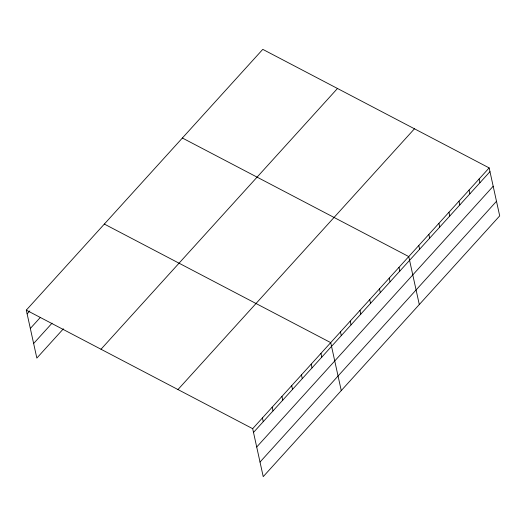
<?xml version="1.0" encoding="UTF-8"?>
<svg xmlns="http://www.w3.org/2000/svg" width="526" height="526" viewBox="0 0 526 526"><rect width="100%" height="100%" fill="white"/><g stroke="black" fill="none" stroke-linecap="round" stroke-linejoin="round"><path stroke-width="0.79" d="M26.3 310.123L262.776 49.359L489.154 167.912L499.7 215.877L263.224 476.641L252.677 428.677L26.3 310.123L36.846 358.088L63.403 328.803M27.122 313.871L29.831 310.879M30.33 328.461L40.088 317.704M33.638 343.491L52.061 323.174M101.005 349.244L337.482 88.48M177.972 389.556L414.449 128.791M252.677 428.677L489.154 167.912M253.499 432.425L489.976 171.66M256.708 447.015L493.184 186.25M260.015 462.052L496.491 201.287M182.377 138.016L408.755 256.576L419.294 304.534M104.339 224.069L330.716 342.63L341.262 390.588M479.107 178.998L479.929 182.739M469.054 190.077L469.876 193.824M459.001 201.162L459.829 204.91M448.954 212.241L449.776 215.989M438.901 223.326L439.729 227.074M428.854 234.412L429.676 238.153M418.801 245.491L419.623 249.239M398.997 267.333L399.819 271.074M389.24 278.09L390.068 281.831M379.489 288.846L380.311 292.587M369.732 299.603L370.554 303.344M359.981 310.36L360.803 314.101M350.224 321.116L351.046 324.858M340.467 331.873L341.295 335.614M320.959 353.38L321.78 357.128M311.201 364.137L312.03 367.884M301.451 374.893L302.272 378.641M291.693 385.65L292.522 389.398M281.943 396.407L282.764 400.154M272.185 407.163L273.007 410.911M262.428 417.92L263.256 421.668"/></g></svg>
